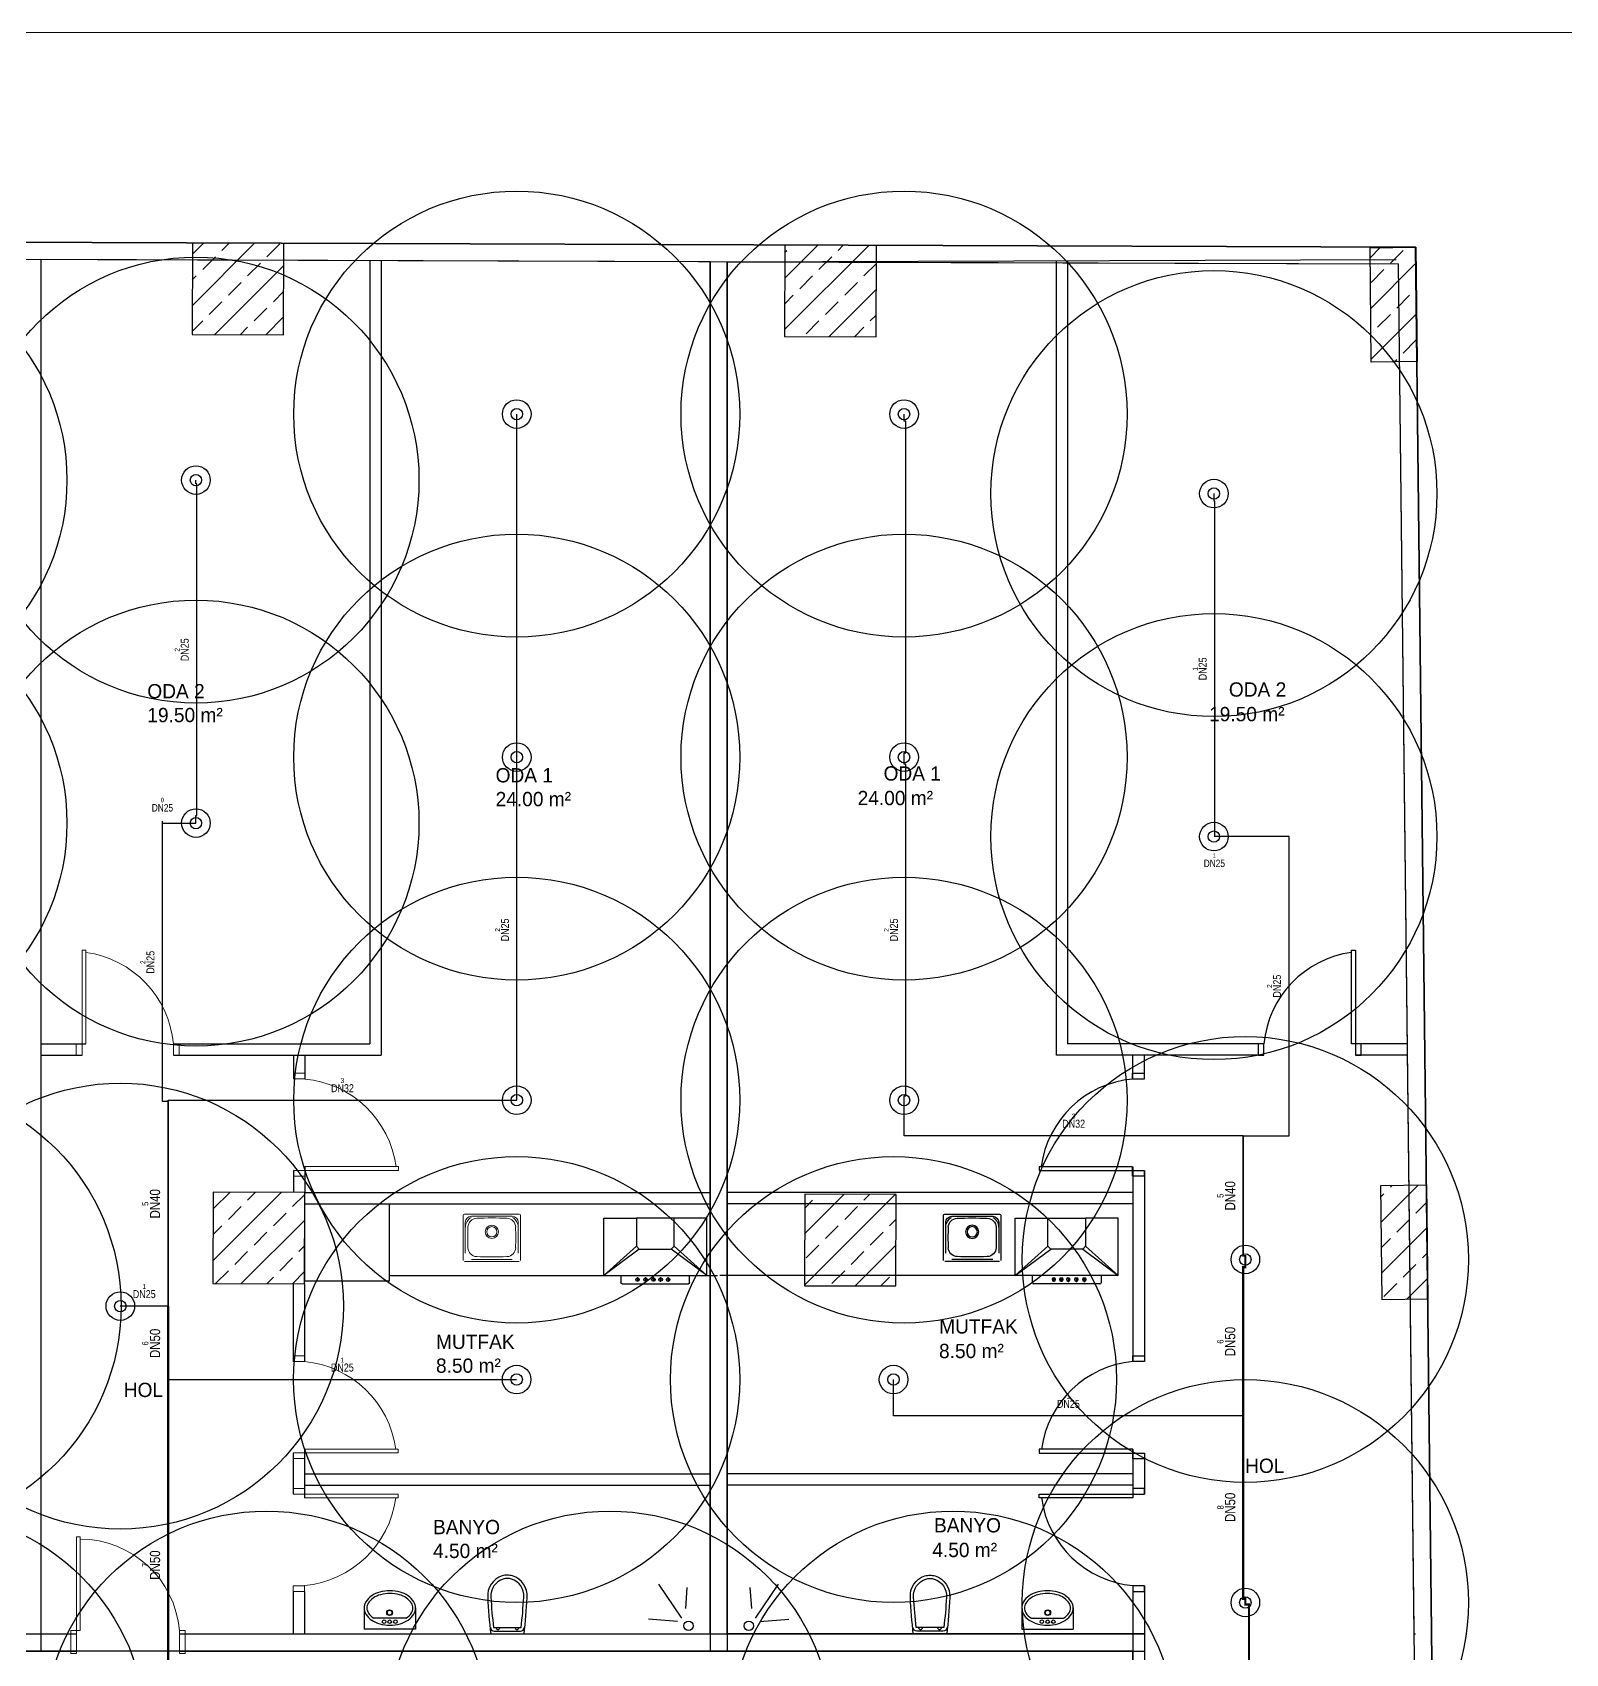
# Model space of a CAD drawing. Header units: centimetres. Extents: x 247996 to 315152, y -468471 to -440326.
# Drawn here: x 253057 to 254398, y -452067 to -450649 of the extents above; entities that cross this region are included whole.
import ezdxf
from ezdxf.enums import TextEntityAlignment as Align

# ---------------------------------------------------------------- set-up
doc = ezdxf.new("R2010")
doc.units = ezdxf.units.CM
for name, color, linetype, lineweight in [('SCOTT-ANTED', 144, 'Continuous', 0), ('SCOTT-ARC_Tefriş1', 117, 'Continuous', 9), ('SCOTT-M_Kapi_Kesit', 171, 'Continuous', 20)]:
    doc.layers.add(name, color=color, linetype=linetype, lineweight=lineweight)
for name, color, linetype in [('SCOTT-MKDU0', 50, 'Continuous'), ('SCOTT-MTY-SPRINKLER', 15, 'Continuous'), ('SCOTT-MTY-SPRINKLER-BORU', 140, 'Continuous'), ('SCOTT-MTY-SPRINKLER-CAP', 141, 'Continuous'), ('SCOTT-MTY-SPRINKLER-KORUMA', 8, 'Continuous')]:
    doc.layers.add(name, color=color, linetype=linetype)
doc.styles.add('MtXpl_Comic_Sans_MS', font='comic.ttf')
doc.styles.add('ROTAS', font='arial.ttf')

# ---------------------------------------------------------------- blocks, each defined once
blk = doc.blocks.new('ASL-SPR-PE')
for radius in [12.5, 5]:
    blk.add_circle((0, 0), radius)
blk = doc.blocks.new('ocak+dav')
at = {"color": 251}
for p, q in [((16, 57.3), (74, 57.3)), ((15, 50), (15, 56.3)), ((75, 56.3), (75, 50))]:
    blk.add_line(p, q, dxfattribs=at)
for p, q in [((0, 50), (28.5, 24.5)), ((31, 27), (0, 50)), ((0, 50), (90, 50)), ((0, 50), (0, 0)), ((90, 50), (59, 27)), ((61.5, 24.5), (90, 50)), ((90, 50), (90, 0)), ((0, 0), (28.5, 0)), ((90, 0), (61.5, 0))]:
    blk.add_line(p, q)
at = {"color": 7}
for p, q in [((29.2, 54.6), (29.2, 55.1)), ((29.8, 55.1), (29.2, 55.1)), ((29.2, 52.1), (29.2, 54.6)), ((29.8, 52.1), (29.2, 52.1)), ((29.8, 54.6), (29.8, 55.1)), ((29.8, 52.1), (29.8, 54.6)), ((36.2, 54.6), (36.2, 55.1)), ((36.8, 55.1), (36.2, 55.1)), ((36.2, 52.1), (36.2, 54.6)), ((36.8, 52.1), (36.2, 52.1)), ((36.8, 54.6), (36.8, 55.1)), ((36.8, 52.1), (36.8, 54.6)), ((43.2, 54.6), (43.2, 55.1)), ((43.8, 55.1), (43.2, 55.1)), ((43.2, 52.1), (43.2, 54.6)), ((43.8, 52.1), (43.2, 52.1)), ((43.8, 54.6), (43.8, 55.1)), ((43.8, 52.1), (43.8, 54.6)), ((49.4, 54.6), (49.4, 55.1)), ((49.4, 55.1), (50, 55.1)), ((49.4, 52.1), (49.4, 54.6)), ((50, 52.1), (49.4, 52.1)), ((50, 54.6), (50, 55.1)), ((50, 52.1), (50, 54.6)), ((55.9, 54.6), (55.9, 55.1)), ((55.9, 55.1), (56.6, 55.1)), ((55.9, 52.1), (55.9, 54.6)), ((56.6, 52.1), (55.9, 52.1)), ((56.6, 54.6), (56.6, 55.1)), ((56.6, 52.1), (56.6, 54.6))]:
    blk.add_line(p, q, dxfattribs=at)
at = {"color": 251}
for centre, start, end in [((16, 56.3), 90, 180), ((74, 56.3), 0, 90)]:
    blk.add_arc(centre, 1, start, end, dxfattribs=at)
at = {"color": 7}
for centre, start, end in [((29.5, 53.6), 102.6235, 257.3767), ((29.5, 53.6), 280.5754, 79.4621), ((36.5, 53.6), 102.6235, 257.3767), ((36.5, 53.6), 280.5754, 79.4621), ((43.5, 53.6), 102.6235, 257.3767), ((43.5, 53.6), 280.5754, 79.4621), ((49.7, 53.6), 102.6235, 257.3767), ((49.7, 53.6), 280.5754, 79.4621), ((56.3, 53.6), 102.6235, 257.3767), ((56.3, 53.6), 280.5754, 79.4621)]:
    blk.add_arc(centre, 1.54, start, end, dxfattribs=at)
at = {"invisible_edges": 1}
for points in [[(61.5, 24.5), (28.5, 24.5), (31, 27), (59, 27)], [(28.5, 24.5), (61.5, 24.5), (61.5, 0), (28.5, 0)]]:
    blk.add_3dface(points, dxfattribs=at)
blk = doc.blocks.new('UIU')
at = {"layer": 'SCOTT-ARC_Tefriş1'}
for p, q in [((534349.4, 4471056.6), (534349.4, 4471096)), ((534350.4, 4471097), (534398.4, 4471097)), ((534356.6, 4471095.2), (534392.3, 4471095.2)), ((534399.4, 4471096), (534399.4, 4471056.6)), ((534351.3, 4471062.8), (534351.3, 4471089.9)), ((534397.6, 4471089.9), (534397.6, 4471062.8)), ((534398.4, 4471055.6), (534350.4, 4471055.6)), ((534392.3, 4471057.5), (534356.6, 4471057.5))]:
    blk.add_line(p, q, dxfattribs=at)
at = {"layer": 'SCOTT-ARC_Tefriş1', "extrusion": (0, 0, -1)}
for centre, major_axis, start_param, end_param in [((534350.4, 4471096), (0.707, 0.707), 3.926991, 5.497787), ((534356.6, 4471089.9), (-3.75, 3.75), 5.497787, 7.068583), ((534361.4, 4471085.4), (-7.14, 7.14), 5.524757, 6.541187), ((534361.5, 4471085.4), (-5.66, 5.66), 5.524757, 7.028844), ((534374.4, 4470761.4), (332.3, 0), 4.67265, 4.752129), ((534387.3, 4471085.4), (-5.66, 5.66), 0.825137, 2.329224), ((534392.3, 4471089.9), (3.75, 3.75), -0.785398, 0.785398), ((534387.4, 4471085.4), (7.14, 7.14), -0.258001, 0.758428), ((534398.4, 4471096), (0.707, 0.707), -0.785398, 0.785398), ((534685.7, 4471076.6), (-234.9, 234.9), 5.470817, 5.524757), ((534374.4, 4471081.6), (-4.07, 4.07), 3.926991, 10.210176), ((534374.4, 4471081.6), (-3.18, 3.18), 3.926991, 10.210176), ((534063.2, 4471076.6), (234.9, 234.9), 0.758428, 0.812368), ((534361.5, 4471067.9), (5.66, 5.66), 2.395934, 3.900021), ((534387.3, 4471067.9), (5.66, 5.66), 0.812368, 2.316455), ((534374.4, 4471391.9), (332.3, 0), 1.531058, 1.610536)]:
    blk.add_ellipse(centre, major_axis=major_axis, ratio=1, start_param=start_param, end_param=end_param, dxfattribs=at)
blk = doc.blocks.new('asudhsaudhsa')
at = {"layer": 'SCOTT-M_Kapi_Kesit'}
for points in [[(526319.1, 4501829.3), (526319.1, 4501834.3), (526329.1, 4501834.3), (526329.1, 4501829.3), (526319.1, 4501829.3)], [(526319.1, 4501744.3), (526319.1, 4501749.3), (526329.1, 4501749.3), (526329.1, 4501744.3), (526319.1, 4501744.3)]]:
    blk.add_lwpolyline(points, dxfattribs=at)
blk.add_lwpolyline([(526329.1, 4501829.3), (526329.1, 4501826), (526410.9, 4501826), (526410.9, 4501829.3)], close=True, dxfattribs=at)
blk.add_arc((526320.8, 4501837.9), 88.9, 275.3081, 352.3253, dxfattribs=at)
blk = doc.blocks.new('uhasduhsadu')
at = {"layer": 'SCOTT-M_Kapi_Kesit'}
blk.add_lwpolyline([(684335.9, 4531169.3), (684332.6, 4531169.3), (684332.6, 4531251.2), (684335.9, 4531251.2)], close=True, dxfattribs=at)
for points in [[(684240.9, 4531149.3), (684245.9, 4531149.3), (684245.9, 4531169.3), (684240.9, 4531169.3), (684240.9, 4531149.3)], [(684335.9, 4531149.3), (684340.9, 4531149.3), (684340.9, 4531169.3), (684335.9, 4531169.3), (684335.9, 4531149.3)]]:
    blk.add_lwpolyline(points, dxfattribs=at)
blk.add_arc((684333.2, 4531161.7), 87.6, 90.3687, 174.9809, dxfattribs=at)

msp = doc.modelspace()

# ---------------------------------------------------------------- linework, layer by layer
at = {"layer": 'SCOTT-ANTED'}
msp.add_line((276712.4, -450649.1), (248038.8, -450649.1), dxfattribs=at)
at = {"layer": 'SCOTT-MKDU0', "color": 8, "ltscale": 0.03}
for p, q in [((254266.7, -450836.9), (252449.8, -450830.7)), ((252449.8, -450830.7), (254266.7, -450836.9)), ((253197.2, -450833.3), (253197, -450913.3)), ((253197.1, -450888.1), (253251.6, -450833.5)), ((253277.2, -450833.6), (253197.2, -450833.3)), ((253197.2, -450843), (253206.9, -450833.4)), ((253223, -450839.7), (253229.3, -450833.4)), ((253262.3, -450845.3), (253273.6, -450834)), ((253277, -450913.6), (253277.2, -450833.6)), ((253715.2, -450835.1), (253715, -450915.1)), ((253715, -450909), (253788.6, -450835.4)), ((253715.1, -450863.9), (253743.9, -450835.2)), ((253795.2, -450835.4), (253715.2, -450835.1)), ((253761.9, -450839.7), (253766.2, -450835.3)), ((253795, -450915.4), (253795.2, -450835.4)), ((254251.8, -450851.9), (252464.8, -450845.8)), ((253064.8, -450847.8), (253064.8, -452064.7)), ((253064.8, -450847.8), (253064.8, -452064.7)), ((253649.8, -450849.8), (253064.8, -450847.8)), ((253064.8, -450847.8), (253064.8, -452049.7)), ((253206.2, -450856.5), (253217.4, -450845.3)), ((253352.3, -450848.8), (253352.3, -451533.5)), ((253362.3, -450848.9), (253362.3, -451543.5)), ((253649.8, -450849.8), (253649.8, -452064.7)), ((253649.8, -452049.7), (253649.8, -450849.8)), ((253649.8, -450849.9), (253649.8, -452064.7)), ((253664.8, -450849.8), (254249.8, -450847.8)), ((253664.8, -450849.8), (253664.8, -452064.7)), ((253664.8, -452049.7), (253664.8, -450849.8)), ((254251.8, -450851.9), (253664.8, -450849.9)), ((253664.8, -450849.9), (253664.8, -452049.7)), ((253664.8, -450849.9), (253664.8, -452064.7)), ((253715.2, -450841.4), (253717, -450839.7)), ((253745, -450856.5), (253756.3, -450845.3)), ((253952.3, -450848.9), (253952.3, -451543.5)), ((253962.3, -450848.8), (253962.3, -451533.5)), ((254226.8, -450837.4), (254266.8, -450837)), ((254227.9, -450937.4), (254226.8, -450837.4)), ((254226.9, -450846.1), (254235.6, -450837.3)), ((254244.6, -450850.9), (254255.8, -450839.7)), ((254297, -453482.7), (254266.7, -450836.9)), ((254266.7, -450836.9), (254297, -453482.7)), ((254266.8, -450837), (254267.9, -450937)), ((253197.1, -450865.6), (253200.6, -450862.1)), ((253216.7, -450913.4), (253277.2, -450852.9)), ((253245.5, -450862.1), (253256.7, -450850.9)), ((253728.2, -450873.3), (253739.4, -450862.1)), ((253784.3, -450862.1), (253795.2, -450851.2)), ((254227.4, -450890.5), (254267, -450850.9)), ((254227.7, -450867.7), (254238.9, -450856.5)), ((254281.9, -453482.1), (254251.8, -450851.9)), ((254265.5, -452049.7), (254251.8, -450851.9)), ((253228.7, -450878.9), (253239.9, -450867.7)), ((253268, -450884.6), (253277.1, -450875.4)), ((253753.6, -450915.2), (253795.1, -450873.8)), ((253767.5, -450878.9), (253778.7, -450867.7)), ((254267, -450873.3), (254267.2, -450873.1)), ((253211.8, -450895.8), (253223, -450884.6)), ((253251.1, -450901.4), (253262.3, -450890.2)), ((253715.1, -450886.5), (253722.6, -450878.9)), ((253750.6, -450895.8), (253761.9, -450884.6)), ((254250.2, -450890.2), (254261.4, -450878.9)), ((253197, -450910.6), (253206.2, -450901.4)), ((253239, -450913.5), (253245.5, -450907)), ((253261.4, -450913.6), (253277, -450897.9)), ((253733.8, -450912.6), (253745, -450901.4)), ((253776, -450915.3), (253784.3, -450907)), ((253789.9, -450901.4), (253795, -450896.3)), ((254227.9, -450934.9), (254267.5, -450895.3)), ((254233.3, -450907), (254244.6, -450895.8)), ((253197, -450913.3), (253277, -450913.6)), ((253715, -450915.1), (253795, -450915.4)), ((254227.7, -450912.7), (254227.7, -450912.6)), ((254255.8, -450929.5), (254267, -450918.2)), ((254248, -450937.2), (254250.2, -450935.1)), ((254267.9, -450937), (254227.9, -450937.4)), ((253064.8, -451533.5), (253104, -451533.5)), ((253064.8, -451543.5), (253100.7, -451543.5)), ((253064.8, -451543.5), (253100.7, -451543.5)), ((253180.7, -451533.5), (253352.3, -451533.5)), ((253180.7, -451543.5), (253362.3, -451543.5)), ((253180.7, -451543.5), (253362.3, -451543.5)), ((253285.5, -451543.3), (253285.5, -451564.4)), ((253295.5, -451543.3), (253295.5, -451564.4)), ((254134, -451543.5), (253952.3, -451543.5)), ((254134, -451543.5), (253952.3, -451543.5)), ((254134, -451533.5), (253962.3, -451533.5)), ((254019.2, -451543.3), (254019.2, -451564.4)), ((254029.2, -451543.3), (254029.2, -451564.4)), ((254259.6, -451533.5), (254210.7, -451533.5)), ((254259.7, -451543.5), (254214, -451543.5)), ((254259.7, -451543.5), (254214, -451543.5)), ((253285.5, -451644.4), (253285.5, -451663.3)), ((253295.5, -451641.1), (253295.5, -451663.3)), ((254019.5, -451641.1), (254019.5, -451663.5)), ((254019.5, -451644.4), (254019.5, -451811.5)), ((254029.5, -451644.4), (254029.5, -451706.2)), ((254236.2, -451657.5), (254276.2, -451657)), ((254237.3, -451757.5), (254236.2, -451657.5)), ((254236.6, -451689.6), (254269, -451657.1)), ((254244.6, -451659.1), (254246.3, -451657.4)), ((254276.2, -451657), (254277.3, -451757)), ((253215.5, -451663.3), (253215.2, -451743.3)), ((253215.3, -451723), (253274.8, -451663.5)), ((253215.4, -451678), (253230.1, -451663.3)), ((253295.5, -451663.5), (253215.5, -451663.3)), ((253245.5, -451670.3), (253252.4, -451663.4)), ((253284.8, -451675.9), (253295.5, -451665.3)), ((253295.2, -451743.5), (253295.5, -451663.5)), ((253295.5, -451663.5), (253649.8, -451663.5)), ((254019.5, -451663.5), (253664.8, -451663.5)), ((253732.6, -451665.2), (253732.3, -451745.2)), ((253732.3, -451744.8), (253811.7, -451665.4)), ((253732.5, -451699.7), (253766.9, -451665.3)), ((253812.6, -451665.4), (253732.6, -451665.2)), ((253732.6, -451677.2), (253739.4, -451670.3)), ((253784.3, -451670.3), (253789.3, -451665.4)), ((253812.3, -451745.4), (253812.6, -451665.4)), ((254236.3, -451667.4), (254238.9, -451664.7)), ((254267, -451681.6), (254276.4, -451672.2)), ((253228.7, -451687.2), (253239.9, -451675.9)), ((253268, -451692.8), (253279.2, -451681.6)), ((253295.5, -451673.5), (253649.8, -451673.5)), ((254019.2, -451673.5), (253664.8, -451673.5)), ((253767.5, -451687.2), (253778.7, -451675.9)), ((253854, -451723), (253854, -451683.5)), ((253855, -451682.5), (253903, -451682.5)), ((253861.2, -451684.4), (253896.9, -451684.4)), ((253904, -451683.5), (253904, -451723)), ((253916.6, -451686.2), (253945.1, -451686.2)), ((253916.6, -451736.2), (253916.6, -451686.2)), ((254006.6, -451686.2), (253978.1, -451686.2)), ((254006.6, -451736.2), (254006.6, -451686.2)), ((253215.3, -451700.5), (253223, -451692.8)), ((253239.8, -451743.3), (253295.4, -451687.8)), ((253251.1, -451709.6), (253262.3, -451698.4)), ((253750.6, -451704), (253761.9, -451692.8)), ((253789.9, -451709.6), (253801.2, -451698.4)), ((253806.8, -451692.8), (253812.5, -451687)), ((253855.9, -451716.8), (253855.9, -451689.7)), ((253902.2, -451689.7), (253902.2, -451716.8)), ((254237.1, -451733.9), (254276.6, -451694.4)), ((254250.2, -451698.4), (254261.4, -451687.2)), ((253234.3, -451726.5), (253245.5, -451715.2)), ((253290.4, -451715.2), (253295.3, -451710.3)), ((253733.8, -451720.8), (253745, -451709.6)), ((253773.1, -451726.5), (253784.3, -451715.2)), ((253776.7, -451745.3), (253812.4, -451709.5)), ((253945.1, -451710.7), (253916.6, -451736.2)), ((253916.6, -451736.2), (253947.6, -451713.2)), ((253975.6, -451713.2), (254006.6, -451736.2)), ((254006.6, -451736.2), (253978.1, -451710.7)), ((254029.5, -451706.2), (254029.5, -451811.5)), ((254236.8, -451711.8), (254244.6, -451704)), ((253273.6, -451732.1), (253284.8, -451720.8)), ((253903, -451724), (253855, -451724)), ((253896.9, -451722.1), (253861.2, -451722.1)), ((254255.8, -451737.7), (254267, -451726.5)), ((254272.6, -451720.8), (254276.9, -451716.6)), ((253215.2, -451743.3), (253295.2, -451743.5)), ((253217.5, -451743.3), (253228.7, -451732.1)), ((253262.2, -451743.4), (253268, -451737.7)), ((253284.6, -451743.5), (253295.2, -451732.8)), ((253285.2, -451743.3), (253285.2, -451811.5)), ((253295.2, -451736.2), (253295.5, -451736.2)), ((253295.2, -451736.2), (253295.5, -451736.2)), ((253295.2, -451743.3), (253295.2, -451811.5)), ((253369.1, -451736.2), (253656.4, -451736.2)), ((253369.1, -451736.2), (253656.4, -451736.2)), ((253945.6, -451736.2), (253658.3, -451736.2)), ((253945.6, -451736.2), (253658.3, -451736.2)), ((253756.3, -451743.3), (253767.5, -451732.1)), ((253799.1, -451745.4), (253806.8, -451737.7)), ((254006.6, -451736.2), (253916.6, -451736.2)), ((253931.6, -451742.5), (253931.6, -451736.2)), ((253990.6, -451743.5), (253932.6, -451743.5)), ((253950, -451738.3), (253950, -451740.9)), ((253950, -451738.3), (253950.6, -451738.3)), ((253950, -451740.9), (253950, -451741.4)), ((253950.6, -451741.4), (253950, -451741.4)), ((253950.6, -451738.3), (253950.6, -451740.9)), ((253950.6, -451740.9), (253950.6, -451741.4)), ((253956.6, -451738.3), (253956.6, -451740.9)), ((253956.6, -451738.3), (253957.2, -451738.3)), ((253956.6, -451740.9), (253956.6, -451741.4)), ((253957.2, -451741.4), (253956.6, -451741.4)), ((253957.2, -451738.3), (253957.2, -451740.9)), ((253957.2, -451740.9), (253957.2, -451741.4)), ((253962.8, -451738.3), (253962.8, -451740.9)), ((253962.8, -451738.3), (253963.4, -451738.3)), ((253962.8, -451740.9), (253962.8, -451741.4)), ((253962.8, -451741.4), (253963.4, -451741.4)), ((253963.4, -451738.3), (253963.4, -451740.9)), ((253963.4, -451740.9), (253963.4, -451741.4)), ((253969.8, -451738.3), (253969.8, -451740.9)), ((253969.8, -451738.3), (253970.4, -451738.3)), ((253969.8, -451740.9), (253969.8, -451741.4)), ((253969.8, -451741.4), (253970.4, -451741.4)), ((253970.4, -451738.3), (253970.4, -451740.9)), ((253970.4, -451740.9), (253970.4, -451741.4)), ((253976.7, -451738.3), (253976.7, -451740.9)), ((253976.7, -451738.3), (253977.4, -451738.3)), ((253976.7, -451740.9), (253976.7, -451741.4)), ((253976.7, -451741.4), (253977.4, -451741.4)), ((253977.4, -451738.3), (253977.4, -451740.9)), ((253977.4, -451740.9), (253977.4, -451741.4)), ((253991.6, -451736.2), (253991.6, -451742.5)), ((254019.5, -451736.2), (254019.2, -451736.2)), ((254019.5, -451736.2), (254019.2, -451736.2)), ((254238.9, -451754.5), (254250.2, -451743.3)), ((254258.7, -451757.2), (254277.1, -451738.8)), ((253732.3, -451745.2), (253812.3, -451745.4)), ((254277.3, -451757), (254237.3, -451757.5)), ((253285.2, -451891.5), (253285.2, -451927.5)), ((253295.2, -451888.1), (253295.2, -451930.8)), ((254019.5, -451888.1), (254019.5, -451930.8)), ((254029.5, -451891.5), (254029.5, -451927.5)), ((253295.2, -451909.7), (253649.8, -451909.7)), ((254019.5, -451909.7), (253664.8, -451909.7)), ((253295.2, -451919.7), (253649.8, -451919.7)), ((254019.5, -451919.7), (253664.8, -451919.7)), ((253285.2, -452012.5), (253285.2, -452049.7)), ((253295.2, -452012.5), (253295.2, -452049.7)), ((253625.2, -452035.9), (253605, -452006.3)), ((253628.5, -452027.5), (253629.9, -452009.1)), ((253686.2, -452027.5), (253684.8, -452009.1)), ((253689.5, -452035.9), (253709.7, -452006.3)), ((254019.5, -452012.5), (254019.5, -452094.5)), ((254029.5, -452007.5), (254029.5, -452094.5)), ((253347.4, -452027), (253347.4, -452045.6)), ((253392.4, -452027), (253392.4, -452045.6)), ((253922.3, -452027), (253922.3, -452045.6)), ((253967.3, -452027), (253967.3, -452045.6)), ((253383.9, -452036), (253355.8, -452036)), ((253621.3, -452038.7), (253595.9, -452036.7)), ((253693.4, -452038.7), (253718.8, -452036.7)), ((253930.7, -452036), (253958.8, -452036)), ((253018.8, -452049.7), (253095.9, -452049.7)), ((253064.8, -452049.7), (253095.9, -452049.7)), ((253185.9, -452049.7), (254029.5, -452049.7)), ((253185.9, -452049.7), (253649.8, -452049.7)), ((253392.4, -452045.6), (253347.4, -452045.6)), ((254029.5, -452049.7), (253664.8, -452049.7)), ((253664.8, -452049.7), (254029.5, -452049.7)), ((253922.3, -452045.6), (253967.3, -452045.6)), ((254265.5, -452049.7), (254266.5, -452049.7)), ((254019.5, -452064.7), (252465.1, -452064.7)), ((253018.8, -452064.7), (253095.9, -452064.7)), ((253185.9, -452064.7), (254029.5, -452064.7)), ((254019.5, -452214.7), (254019.5, -452064.7))]:
    msp.add_line(p, q, dxfattribs=at)
for points in [[(254214, -451533.5), (254210.7, -451533.5), (254210.7, -451451.7), (254214, -451451.7)], [(254019.2, -451644.4), (254019.2, -451641.1), (253937.4, -451641.1), (253937.4, -451644.4)], [(253295.5, -451673.5), (253369.1, -451673.5), (253369.1, -451741.2), (253295.5, -451741.2)], [(254019.5, -451891.5), (254019.5, -451888.1), (253937.6, -451888.1), (253937.6, -451891.5)], [(254019.5, -451927.5), (254019.5, -451930.8), (253937.6, -451930.8), (253937.6, -451927.5)]]:
    msp.add_lwpolyline(points, close=True, dxfattribs=at)
for points in [[(254129, -451543.5), (254134, -451543.5), (254134, -451533.5), (254129, -451533.5), (254129, -451543.5)], [(254214, -451543.5), (254219, -451543.5), (254219, -451533.5), (254214, -451533.5), (254214, -451543.5)], [(254029.2, -451559.4), (254029.2, -451564.4), (254019.2, -451564.4), (254019.2, -451559.4), (254029.2, -451559.4)], [(254029.2, -451644.4), (254029.2, -451649.4), (254019.2, -451649.4), (254019.2, -451644.4), (254029.2, -451644.4)], [(254029.5, -451806.5), (254029.5, -451811.5), (254019.5, -451811.5), (254019.5, -451806.5), (254029.5, -451806.5)], [(254029.5, -451891.5), (254029.5, -451896.5), (254019.5, -451896.5), (254019.5, -451891.5), (254029.5, -451891.5)], [(254029.5, -451927.5), (254029.5, -451922.5), (254019.5, -451922.5), (254019.5, -451927.5), (254029.5, -451927.5)], [(254029.5, -452012.5), (254029.5, -452007.5), (254019.5, -452007.5), (254019.5, -452012.5), (254029.5, -452012.5)]]:
    msp.add_lwpolyline(points, dxfattribs=at)
for points in [[(253487.2, -452049.7, 0.01664), (253489.8, -452017.8, 0.351622), (253477, -451998.9, 0.068714), (253472.6, -451998.3, 0.068714), (253468.1, -451998.9, 0.351622), (253455.4, -452017.8, 0.01664), (253458, -452049.7)], [(253827.5, -452049.7, -0.01664), (253824.9, -452017.8, -0.351622), (253837.7, -451998.9, -0.068714), (253842.1, -451998.3, -0.068714), (253846.5, -451998.9, -0.351622), (253859.3, -452017.8, -0.01664), (253856.7, -452049.7)], [(253484.6, -452044.1, 0.016866), (253486.9, -452017.6, 0.351778), (253476.2, -452001.7, 0.068022), (253472.6, -452001.2, 0.068022), (253469, -452001.7, 0.351778), (253458.2, -452017.6, 0.016866), (253460.5, -452044.1)], [(253830.1, -452044.1, -0.016866), (253827.8, -452017.6, -0.351778), (253838.5, -452001.7, -0.068022), (253842.1, -452001.2, -0.068022), (253845.7, -452001.7, -0.351778), (253856.5, -452017.6, -0.016866), (253854.1, -452044.1)]]:
    msp.add_lwpolyline(points, format="xyb", close=True, dxfattribs=at)
for points in [[(253457.7, -452044.2, 0.389191), (253461, -452047.3), (253472.6, -452047.3), (253484.1, -452047.3, 0.389191), (253487.4, -452044.2, 0.389191)], [(253857, -452044.2, -0.389191), (253853.6, -452047.3), (253842.1, -452047.3), (253830.6, -452047.3, -0.389191), (253827.3, -452044.2, -0.389191)]]:
    msp.add_lwpolyline(points, format="xyb", dxfattribs=at)
for centre, radius in [((253364.8, -452039), 1.56), ((253369.6, -452031.1), 2.52), ((253369.6, -452031.1), 2.12), ((253369.7, -452039), 1.56), ((253374.7, -452039), 1.56), ((253631, -452042.6, 51), 4.14), ((253683.7, -452042.6, 51), 4.14), ((253939.9, -452039), 1.56), ((253945, -452031.1), 2.52), ((253945, -452031.1), 2.12), ((253945, -452039), 1.56), ((253949.9, -452039), 1.56)]:
    msp.add_circle(centre, radius, dxfattribs=at)
for centre, radius, start, end in [((254222.6, -451541.8), 88.9, 97.6747, 174.6919), ((254027.4, -451652.9), 88.9, 95.3081, 172.3253), ((253932.6, -451742.5), 1, 180, 270), ((253950.3, -451739.8), 1.54, 100.5754, 259.4621), ((253950.3, -451739.8), 1.54, 282.6235, 77.3767), ((253956.9, -451739.8), 1.54, 100.5754, 259.4621), ((253956.9, -451739.8), 1.54, 282.6235, 77.3767), ((253963, -451739.8), 1.54, 100.5754, 259.4621), ((253963, -451739.8), 1.54, 282.6235, 77.3767), ((253970, -451739.8), 1.54, 100.5754, 259.4621), ((253970, -451739.8), 1.54, 282.6235, 77.3767), ((253977, -451739.8), 1.54, 100.5754, 259.4621), ((253977, -451739.8), 1.54, 282.6235, 77.3767), ((253990.6, -451742.5), 1, 270, 0), ((254027.7, -451900), 88.9, 95.3081, 172.3253), ((254027.7, -451918.9), 88.9, 187.6747, 264.6919), ((253369.9, -452045.4), 33.5, 90, 105.5176), ((253369.9, -452045.4), 33.5, 74.4824, 90), ((253944.8, -452045.4), 33.5, 90, 105.5176), ((253944.8, -452045.4), 33.5, 74.4824, 90), ((253357.7, -452027), 10.3, 148.2866, 180), ((253357.7, -452027), 10.3, 180, 211.7134), ((253363.5, -452030.6), 17.2, 123.8347, 148.2866), ((253357.7, -452027), 7.93, 148.2866, 180), ((253357.7, -452027), 7.93, 180, 211.7134), ((253363.5, -452030.6), 14.8, 123.8347, 148.2866), ((253367.4, -452036.3), 24.1, 105.5176, 123.8347), ((253367.4, -452036.3), 21.7, 105.5176, 123.8347), ((253369.9, -452045.4), 31.1, 90, 105.5176), ((253369.9, -452045.4), 31.1, 74.4824, 90), ((253372.4, -452036.3), 21.7, 56.1653, 74.4824), ((253372.4, -452036.3), 24.1, 56.1653, 74.4824), ((253376.2, -452030.6), 14.8, 31.7134, 56.1653), ((253376.2, -452030.6), 17.2, 31.7134, 56.1653), ((253382.1, -452027), 7.93, 0, 31.7134), ((253382.1, -452027), 7.93, 328.2866, 0), ((253382.1, -452027), 10.3, 0, 31.7134), ((253382.1, -452027), 10.3, 328.2866, 0), ((253932.6, -452027), 10.3, 148.2866, 180), ((253932.6, -452027), 10.3, 180, 211.7134), ((253938.4, -452030.6), 17.2, 123.8347, 148.2866), ((253932.6, -452027), 7.93, 148.2866, 180), ((253932.6, -452027), 7.93, 180, 211.7134), ((253938.4, -452030.6), 14.8, 123.8347, 148.2866), ((253942.3, -452036.3), 24.1, 105.5176, 123.8347), ((253942.3, -452036.3), 21.7, 105.5176, 123.8347), ((253944.8, -452045.4), 31.1, 90, 105.5176), ((253944.8, -452045.4), 31.1, 74.4824, 90), ((253947.3, -452036.3), 21.7, 56.1653, 74.4824), ((253947.3, -452036.3), 24.1, 56.1653, 74.4824), ((253951.1, -452030.6), 14.8, 31.7134, 56.1653), ((253951.1, -452030.6), 17.2, 31.7134, 56.1653), ((253957, -452027), 7.93, 0, 31.7134), ((253957, -452027), 7.93, 328.2866, 0), ((253957, -452027), 10.3, 0, 31.7134), ((253957, -452027), 10.3, 328.2866, 0), ((253363.5, -452023.4), 17.2, 211.7134, 236.1653), ((253363.5, -452023.4), 14.8, 211.7134, 238.6233), ((253367.4, -452017.6), 24.1, 236.1653, 254.4824), ((253369.9, -452008.6), 33.5, 254.4824, 270), ((253369.9, -452008.6), 33.5, 270, 285.5176), ((253372.4, -452017.6), 24.1, 285.5176, 303.8347), ((253376.2, -452023.4), 14.8, 301.3767, 328.2866), ((253376.2, -452023.4), 17.2, 303.8347, 328.2866), ((253938.4, -452023.4), 17.2, 211.7134, 236.1653), ((253938.4, -452023.4), 14.8, 211.7134, 238.6233), ((253942.3, -452017.6), 24.1, 236.1653, 254.4824), ((253944.8, -452008.6), 33.5, 254.4824, 270), ((253944.8, -452008.6), 33.5, 270, 285.5176), ((253947.3, -452017.6), 24.1, 285.5176, 303.8347), ((253951.1, -452023.4), 14.8, 301.3767, 328.2866), ((253951.1, -452023.4), 17.2, 303.8347, 328.2866), ((253464.3, -452044.1), 1.78, 180, 0), ((253480.9, -452044.1), 1.78, 180, 0), ((253833.8, -452044.1), 1.78, 180, 0), ((253850.4, -452044.1), 1.78, 180, 0)]:
    msp.add_arc(centre, radius, start, end, dxfattribs=at)
at = {"layer": 'SCOTT-MKDU0', "color": 8, "ltscale": 0.03, "extrusion": (0, 0, -1)}
for centre, major_axis, start_param, end_param in [((253855, -451683.5), (0.707, 0.707), 3.926991, 5.497787), ((253861.2, -451689.7), (-3.75, 3.75), 5.497787, 7.068583), ((253866, -451694.2), (-7.14, 7.14), 5.524757, 6.541187), ((253866.1, -451694.2), (-5.66, 5.66), 5.524757, 7.028844), ((253879, -452018.2), (332.3, 0), 4.67265, 4.752129), ((253891.9, -451694.2), (-5.66, 5.66), 0.825137, 2.329224), ((253896.9, -451689.7), (3.75, 3.75), -0.785398, 0.785398), ((253892, -451694.2), (7.14, 7.14), -0.258001, 0.758428), ((253903, -451683.5), (0.707, 0.707), -0.785398, 0.785398), ((254190.3, -451703), (-234.9, 234.9), 5.470817, 5.524757), ((253879, -451698), (-4.07, 4.07), 3.926991, 10.210176), ((253879, -451698), (-3.18, 3.18), 3.926991, 10.210176), ((253567.8, -451703), (234.9, 234.9), 0.758428, 0.812368), ((253866.1, -451711.7), (5.66, 5.66), 2.395934, 3.900021), ((253891.9, -451711.7), (5.66, 5.66), 0.812368, 2.316455), ((253879, -451387.7), (332.3, 0), 1.531058, 1.610536)]:
    msp.add_ellipse(centre, major_axis=major_axis, ratio=1, start_param=start_param, end_param=end_param, dxfattribs=at)
at = {"layer": 'SCOTT-MKDU0', "color": 8, "ltscale": 0.03, "invisible_edges": 1}
for points in [[(253978.1, -451710.7), (253945.1, -451710.7), (253945.1, -451686.2), (253978.1, -451686.2)], [(253945.1, -451710.7), (253978.1, -451710.7), (253975.6, -451713.2), (253947.6, -451713.2)]]:
    msp.add_3dface(points, dxfattribs=at)
at = {"layer": 'SCOTT-MTY-SPRINKLER-BORU'}
for points in [[(253480.8, -451582.9), (253480.8, -451579), (253481, -451579), (253481, -451289), (253480.8, -451289), (253480.8, -451284), (253480.8, -451282.9), (253480.8, -451279), (253481, -451279), (253481, -450989), (253480.8, -450989), (253480.8, -450982.9)], [(253819.4, -451582.9), (253819.4, -451579), (253821, -451579), (253821, -451289), (253819.4, -451289), (253819.4, -451284), (253819.4, -451282.9), (253819.4, -451279), (253821, -451279), (253821, -450989), (253819.4, -450989), (253819.4, -450982.9)], [(253171, -451340.7), (253200.3, -451340.7), (253200.3, -451334), (253201, -451334), (253201, -451044), (253200.3, -451044), (253200.3, -451040.7)], [(254091, -451352.4), (254091, -451059), (254090.4, -451059), (254090.4, -451052.4)], [(253171, -451340.7), (253171, -451339)], [(253176, -451584), (253171, -451584), (253171, -451340.7)], [(254091, -451352.4), (254090.4, -451352.4)], [(254116, -451614), (254156, -451614), (254156, -451352.4), (254091, -451352.4)], [(253176, -451584), (253176, -451582.9), (253480.8, -451582.9)], [(254116, -451614), (253819.4, -451614), (253819.4, -451584), (253819.4, -451582.9)], [(253176, -451763), (253134.1, -451763)], [(253176, -451827.2), (253480.7, -451827.2)], [(254116, -451859), (253810.2, -451859), (253810.2, -451827.2)]]:
    msp.add_lwpolyline(points, dxfattribs=at)
for points, const_width in [([(253176, -451763), (253176, -451584)], 1.5), ([(254117.8, -451722.2), (254117.8, -451719), (254116, -451719), (254116, -451614)], 1.5), ([(254116, -451859), (254116, -451729), (254117.8, -451729), (254117.8, -451724), (254117.8, -451722.2)], 2), ([(253176, -451827.2), (253176, -451764), (253176, -451763)], 2), ([(253176, -452150), (253176, -451829), (253176, -451827.2)], 2), ([(254121, -452150), (254121, -452024), (254117.8, -452024), (254117.8, -452022.2), (254117.8, -452019), (254116, -452019), (254116, -451859)], 2)]:
    msp.add_lwpolyline(points, dxfattribs=dict(at, const_width=const_width))
at = {"layer": 'SCOTT-MTY-SPRINKLER-KORUMA'}
for centre in [(253480.8, -450982.9), (253819.4, -450982.9), (252892.5, -451040.6), (253200.3, -451040.6), (254090.3, -451052.4), (253480.8, -451282.9), (253819.4, -451282.9), (252892.5, -451340.6), (253200.3, -451340.6), (254090.3, -451352.4), (253480.8, -451582.9), (253819.4, -451582.9), (254117.8, -451722.2), (252939.8, -451763), (253134.2, -451763), (253480.7, -451827.2), (253810.2, -451827.2), (254117.8, -452022.2), (252962.1, -452137.3), (253262.1, -452137.3), (253562.1, -452137.3), (253862.1, -452137.3)]:
    msp.add_circle(centre, 195, dxfattribs=at)

# ---------------------------------------------------------------- block references
at = {"layer": 'SCOTT-MKDU0', "color": 8, "ltscale": 0.03, "rotation": 90.00000000000001}
msp.add_blockref('asudhsaudhsa', (4754930, -977862.6), dxfattribs=at)
at = {"layer": 'SCOTT-MKDU0', "color": 8, "ltscale": 0.03, "xscale": -1, "rotation": 180}
for name, p in [('asudhsaudhsa', (-273033.6, 4050185)), ('ocak+dav', (253556.9, -451686.2)), ('asudhsaudhsa', (-273033.9, 4049937.9))]:
    msp.add_blockref(name, p, dxfattribs=at)
at = {"layer": 'SCOTT-MKDU0', "color": 8, "ltscale": 0.03, "xscale": -1}
for name, p in [('UIU', (787833.4, -4922779.6)), ('uhasduhsadu', (937431.8, -4983216)), ('uhasduhsadu', (937431.8, -4983216)), ('uhasduhsadu', (937431.8, -4983216))]:
    msp.add_blockref(name, p, dxfattribs=at)
at = {"layer": 'SCOTT-MKDU0', "color": 8, "ltscale": 0.03}
msp.add_blockref('asudhsaudhsa', (-273033.9, -4953756.8), dxfattribs=at)
at = {"layer": 'SCOTT-MTY-SPRINKLER'}
for p in [(253480.8, -450982.9), (253819.4, -450982.9), (253200.3, -451040.6), (254090.3, -451052.4), (253480.8, -451282.9), (253819.4, -451282.9), (253200.3, -451340.6), (254090.3, -451352.4), (253480.8, -451582.9), (253819.4, -451582.9), (254117.8, -451722.2), (253134.2, -451763), (253480.7, -451827.2), (253810.2, -451827.2), (254117.8, -452022.2)]:
    msp.add_blockref('ASL-SPR-PE', p, dxfattribs=at)

# ---------------------------------------------------------------- texts
at = {"layer": 'SCOTT-MKDU0', "color": 8, "ltscale": 0.03, "style": 'MtXpl_Comic_Sans_MS'}
for s, p in [('ODA 2', (254103.4, -451230)), ('19.50 m²', (254086.1, -451251.5)), ('ODA 1', (253801.5, -451303.4)), ('24.00 m²', (253778.8, -451324.9)), ('MUTFAK', (253850.1, -451787)), ('8.50 m²', (253850, -451808.5)), ('HOL', (254117.6, -451908.9)), ('BANYO', (253845.6, -451960.9)), ('4.50 m²', (253844.1, -451982.5))]:
    msp.add_text(s, height=12.5, dxfattribs=at).set_placement(p)
at = {"layer": 'SCOTT-MKDU0', "color": 8, "ltscale": 0.03, "char_height": 12.5, "attachment_point": 7}
for s, insert in [('{\\fComic Sans MS|b0|i0|c162|p66;ODA 2\\P19.50 m²}', (253157.8, -451252.5)), ('{\\fComic Sans MS|b0|i0|c162|p66;ODA 1\\P24.00 m²}', (253462.3, -451326)), ('{\\fComic Sans MS|b0|i0|c162|p66;MUTFAK\\P8.50 m²}', (253410.2, -451821.5)), ('{\\fComic Sans MS|b0|i0|c162|p66;HOL}', (253137.2, -451842.7)), ('{\\fComic Sans MS|b0|i0|c162|p66;BANYO\\P4.50 m²}', (253407.6, -451983.5))]:
    msp.add_mtext_dynamic_manual_height_columns(s, width=374.89, gutter_width=12.5, heights=[0], dxfattribs=dict(at, insert=insert))
at = {"layer": 'SCOTT-MTY-SPRINKLER-CAP', "style": 'ROTAS', "width": 0.8}
for s, height, p in [('2', 4.2, (253183.9, -451189)), ('DN25', 7, (253190.5, -451189)), ('1', 4.2, (254073.9, -451205.7)), ('DN25', 7, (254080.5, -451205.7)), ('DN25', 7, (253470.5, -451434)), ('DN25', 7, (253810.5, -451434)), ('2', 4.2, (253463.9, -451434)), ('2', 4.2, (253803.9, -451434)), ('DN25', 7, (253160.5, -451462.3)), ('2', 4.2, (253153.9, -451462.3)), ('DN25', 7, (254145.5, -451483.2)), ('2', 4.2, (254138.9, -451483.2)), ('DN40', 9, (254104.5, -451666.5)), ('5', 5.4, (253156, -451673.5)), ('DN40', 9, (253164.5, -451673.5)), ('5', 5.4, (254096, -451666.5)), ('DN50', 9, (253164.5, -451795.6)), ('DN50', 9, (254104.5, -451794)), ('6', 5.4, (253156, -451795.6)), ('6', 5.4, (254096, -451794)), ('DN50', 9, (254104.5, -451939)), ('8', 5.4, (254096, -451939)), ('DN50', 9, (253164.5, -451989.5)), ('7', 5.4, (253156, -451989.5))]:
    msp.add_text(s, height=height, rotation=90, dxfattribs=at).set_placement(p, align=Align.MIDDLE_CENTER)
for s, height, p in [('DN25', 6.5, (253171, -451327.2)), ('0', 3.9, (253171, -451320.4)), ('DN25', 6.5, (254090.7, -451375.8)), ('1', 3.9, (254090.7, -451369)), ('DN32', 7, (253328.4, -451572.4)), ('3', 4.2, (253328.4, -451565.8)), ('DN32', 7, (253967.7, -451603.5)), ('3', 4.2, (253967.7, -451596.8)), ('DN25', 7, (253155.1, -451752.5)), ('1', 4.2, (253155.1, -451745.9)), ('DN25', 7, (253328.3, -451816.7)), ('1', 4.2, (253328.3, -451810.1)), ('1', 4.2, (253963.1, -451841.8)), ('DN25', 7, (253963.1, -451848.5))]:
    msp.add_text(s, height=height, dxfattribs=at).set_placement(p, align=Align.MIDDLE_CENTER)

doc.saveas('drawing.dxf')
